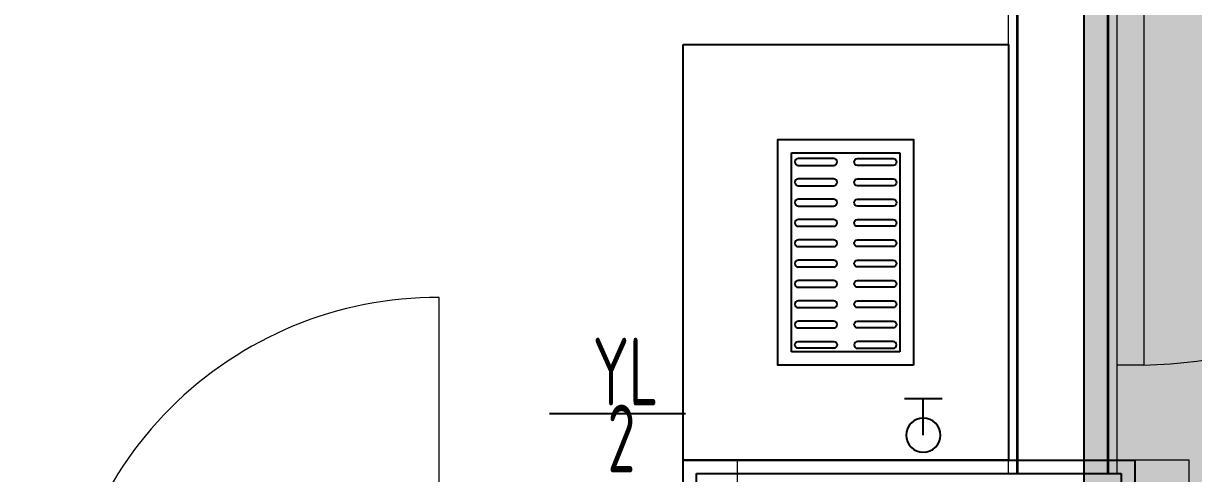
# Model space of a CAD drawing. Header units: inches. Extents: x 143994 to 247866, y 243815 to 272761.
# Drawn here: x 220938 to 223528, y 264366 to 265363 of the extents above; entities that cross this region are included whole.
import ezdxf

# ---------------------------------------------------------------- set-up
doc = ezdxf.new("R2010")
doc.units = ezdxf.units.IN
doc.header["$LTSCALE"] = 1000
doc.header["$MEASUREMENT"] = 0
doc.linetypes.add('DASH', pattern=[0.35, 0.25, -0.1])
doc.layers.get('DEFPOINTS').update_dxf_attribs({"color": 62})
for name, color, linetype in [('0-p5', 5, 'Continuous'), ('0-p7', 7, 'Continuous'), ('0-p9', 9, 'Continuous'), ('0-建筑1F', 127, 'Continuous'), ('00给水管件', 32, 'Continuous'), ('00雨水标注', 3, 'Continuous'), ('A-Wall-Patn', 255, 'Continuous')]:
    doc.layers.add(name, color=color, linetype=linetype)
for name, color, linetype, lineweight in [('A-Flr-Door', 8, 'Continuous', 9), ('A-M-Paint-Sill', 173, 'Continuous', 9), ('A-M-Stone', 11, 'Continuous', 15), ('A-Wall', 254, 'Continuous', 35), ('MQ-HZ幕墙绘制', 6, 'Continuous', 13)]:
    doc.layers.add(name, color=color, linetype=linetype, lineweight=lineweight)
doc.styles.add('ECADI', font='hzs.shx', dxfattribs={"width": 0.7, "bigfont": 'hztxt.shx'})
doc.styles.get("Standard").update_dxf_attribs({"font": 'arial.ttf'})
doc.linetypes.add('R_WATER_SUPPLY', pattern='A,3,-0.2,["R",Standard,S=0.3,R=0,X=-0.1,Y=-0.15],-0.2', length=3.4)

# ---------------------------------------------------------------- blocks, each defined once
blk = doc.blocks.new('$DorLib2D$00000001')
for p, q in [((0.45, 0.975), (0.5, 0.975)), ((0.45, 0), (0.45, 0.975)), ((0.5, 0), (0.5, 0.975)), ((0.5, 0), (0.45, 0))]:
    blk.add_line(p, q)
at = {"lineweight": 13}
blk.add_arc((0.475, 0), 0.975, 91.4693, 180, dxfattribs=at)
blk = doc.blocks.new('144')
at = {"layer": 'A-M-Stone', "color": 127}
for p, q in [((638966.9, -375760.3), (637966.9, -375760.3)), ((637966.9, -375760.3), (637966.9, -376030.3)), ((638966.9, -379670.3), (638966.9, -375760.3))]:
    blk.add_line(p, q, dxfattribs=at)
at = {"layer": 'MQ-HZ幕墙绘制', "color": 127}
blk.add_line((637306.9, -376240.3), (637306.9, -375400.3), dxfattribs=at)
blk.add_arc((637304.2, -376237.5), 837.3, 89.8126, 180.1874, dxfattribs=at)
blk = doc.blocks.new('角阀4')
at = {"layer": '00给水管件'}
for p, q in [((-1796174.7, -258911.5), (-1796091, -258911.5)), ((-1796132.8, -258992.3), (-1796132.8, -258911.5))]:
    blk.add_line(p, q, dxfattribs=at)
blk.add_circle((-1796132.8, -258992.3), 37.9, dxfattribs=at)
blk = doc.blocks.new('A$C6F0D20D9')
at = {"layer": '00给水管件', "linetype": 'R_WATER_SUPPLY', "xscale": -1, "rotation": 90.00024275801658}
blk.add_blockref('角阀4', (-259069.8, -1796308.9), dxfattribs=at)
blk = doc.blocks.new('A$C774F656B')
at = {"layer": '0-p5', "linetype": 'DASH', "ltscale": 5}
for points in [[(-165, 0), (555, 0), (555, 920), (-165, 920)], [(75, 240), (315, 240), (315, 680), (75, 680)]]:
    blk.add_lwpolyline(points, close=True, dxfattribs=at)
at = {"layer": '0-p7'}
blk.add_lwpolyline([(45, 210), (345, 210), (345, 710), (45, 710)], close=True, dxfattribs=at)
at = {"layer": '0-p9'}
for points in [[(90, 667.5, 1), (90, 652.5), (168.8, 652.5, 1), (168.8, 667.5)], [(300, 667.5, -1), (300, 652.5), (221.3, 652.5, -1), (221.3, 667.5)], [(90, 622.5, 1), (90, 607.5), (168.8, 607.5, 1), (168.8, 622.5)], [(300, 622.5, -1), (300, 607.5), (221.3, 607.5, -1), (221.3, 622.5)], [(90, 577.5, 1), (90, 562.5), (168.8, 562.5, 1), (168.8, 577.5)], [(300, 577.5, -1), (300, 562.5), (221.3, 562.5, -1), (221.3, 577.5)], [(90, 532.5, 1), (90, 517.5), (168.8, 517.5, 1), (168.8, 532.5)], [(300, 532.5, -1), (300, 517.5), (221.3, 517.5, -1), (221.3, 532.5)], [(90, 487.5, 1), (90, 472.5), (168.8, 472.5, 1), (168.8, 487.5)], [(300, 487.5, -1), (300, 472.5), (221.3, 472.5, -1), (221.3, 487.5)], [(90, 442.5, 1), (90, 427.5), (168.8, 427.5, 1), (168.8, 442.5)], [(300, 442.5, -1), (300, 427.5), (221.3, 427.5, -1), (221.3, 442.5)], [(90, 397.5, 1), (90, 382.5), (168.8, 382.5, 1), (168.8, 397.5)], [(300, 397.5, -1), (300, 382.5), (221.3, 382.5, -1), (221.3, 397.5)], [(90, 352.5, 1), (90, 337.5), (168.8, 337.5, 1), (168.8, 352.5)], [(300, 352.5, -1), (300, 337.5), (221.3, 337.5, -1), (221.3, 352.5)], [(90, 307.5, 1), (90, 292.5), (168.8, 292.5, 1), (168.8, 307.5)], [(300, 307.5, -1), (300, 292.5), (221.3, 292.5, -1), (221.3, 307.5)], [(90, 247.5, -1), (90, 262.5), (168.8, 262.5, -1), (168.8, 247.5)], [(300, 247.5, 1), (300, 262.5), (221.3, 262.5, 1), (221.3, 247.5)]]:
    blk.add_lwpolyline(points, format="xyb", close=True, dxfattribs=at)
blk = doc.blocks.new('FGHGD')
at = {"layer": 'DEFPOINTS', "xscale": -1}
blk.add_blockref('A$C774F656B', (-102941.5, 259334.4), dxfattribs=at)
at = {"layer": 'DEFPOINTS', "rotation": 270}
blk.add_blockref('A$C6F0D20D9', (-102789.7, 259304.4), dxfattribs=at)

msp = doc.modelspace()

# ---------------------------------------------------------------- hatches: boundary and pattern name
at = {"layer": 'DEFPOINTS'}
h = msp.add_hatch(dxfattribs=at)
h.set_pattern_fill('ANSI31', color=250)
h.set_pattern_definition([(45, (0, 0), (-1.122532015, 1.122532015), [])])
h.paths.add_polyline_path([(247866.03, 243814.78), (223286.02, 243814.78), (223286.02, 270814.78), (247866.03, 270814.78)])

# ---------------------------------------------------------------- linework, layer by layer
at = {"layer": '00雨水标注'}
msp.add_line((222403.82, 264498.78), (222102.32, 264498.78), dxfattribs=at)
at = {"layer": 'A-M-Paint-Sill'}
for points in [[(223118.2, 267976.1), (223118.2, 268296.1), (223358.2, 268296.1), (223358.2, 264366.1)], [(223118.2, 264366.1), (223118.2, 267826.1)]]:
    msp.add_lwpolyline(points, dxfattribs=at)
at = {"layer": 'A-Wall'}
msp.add_lwpolyline([(223138.2, 264366.1), (223138.2, 268276.1), (223338.2, 268276.1), (223338.2, 264366.1)], dxfattribs=at)
at = {"layer": 'A-Wall-Patn'}
for p, q in [((222428.2, 264096.1), (222428.2, 264366.1)), ((222428.2, 264366.1), (223368.2, 264366.1)), ((223368.2, 264366.1), (223368.2, 260406.1))]:
    msp.add_line(p, q, dxfattribs=at)
at = {"layer": 'A-Wall-Patn', "color": 11}
msp.add_lwpolyline([(215828.2, 253131.1), (215828.2, 260486.1), (217958.2, 260486.1), (217958.2, 264126.1), (222398.2, 264126.1), (222398.2, 264396.1), (223398.2, 264396.1), (223398.2, 260436.1), (225208.2, 260436.1), (225208.2, 264126.1), (230718.2, 264126.1), (230718.2, 258286.1), (232358.2, 258286.1), (232358.2, 261926.1), (237483.2, 261926.1), (237483.2, 262196.1), (238483.2, 262196.1), (238483.2, 261926.1), (242918.2, 261926.1), (242918.2, 258286.1), (245048.2, 258286.1), (245048.2, 250931.1)], dxfattribs=at)
at = {"layer": 'DEFPOINTS'}
msp.add_lwpolyline([(247866.03, 243814.78), (223286.02, 243814.78), (223286.02, 270814.78), (247866.03, 270814.78)], close=True, dxfattribs=at)

# ---------------------------------------------------------------- block references
at = {"layer": '0-建筑1F'}
msp.add_blockref('144', (-415448.72, 640156.38), dxfattribs=at)
at = {"layer": 'A-Flr-Door', "xscale": -1200, "yscale": -1200, "zscale": 100}
msp.add_blockref('$DorLib2D$00000001', (223958.2, 265776.1), dxfattribs=at)
at = {"layer": 'DEFPOINTS'}
msp.add_blockref('FGHGD', (325894.68, 5061.66), dxfattribs=at)

# ---------------------------------------------------------------- texts
at = {"layer": '00雨水标注', "style": 'ECADI', "width": 0.7}
for s, p in [('YL', (222198.4, 264517.02)), ('2', (222231.31, 264368.89))]:
    msp.add_text(s, height=150, rotation=0, dxfattribs=at).set_placement(p)

doc.saveas('drawing.dxf')
